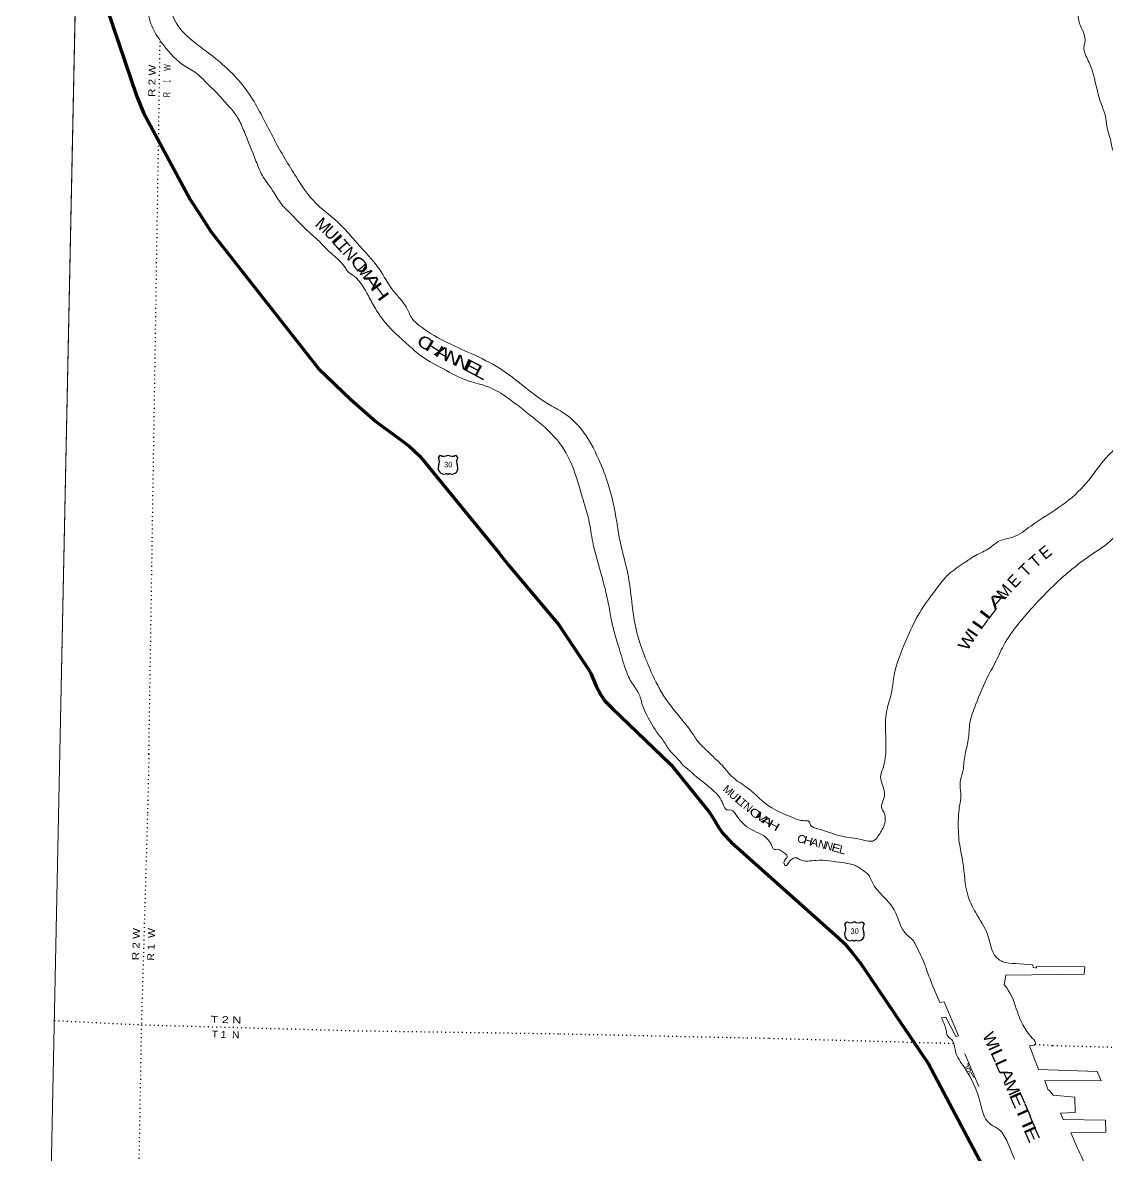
# Model space of a CAD drawing. Header units: feet. Extents: x -481249 to -254670, y -730376 to -544252.
# Drawn here: x -481249 to -453904, y -691348 to -662794 of the extents above; entities that cross this region are included whole.
import ezdxf
from ezdxf.enums import TextEntityAlignment as Align

# ---------------------------------------------------------------- set-up
doc = ezdxf.new("R2010")
doc.units = ezdxf.units.FT
doc.header["$LTSCALE"] = 70
doc.linetypes.add('DOTTED', pattern=[1.5, 0.3, -1.2])
for name, color, linetype, lineweight in [('16', 7, 'Continuous', 25), ('20', 7, 'Continuous', 70), ('39', 7, 'Continuous', 13), ('4', 7, 'Continuous', 13), ('41', 7, 'Continuous', 13), ('6', 7, 'DOTTED', 25)]:
    doc.layers.add(name, color=color, linetype=linetype, lineweight=lineweight)

msp = doc.modelspace()

# ---------------------------------------------------------------- linework, layer by layer
at = {"layer": '16'}
for p, q in [((-470758.94, -673768.67), (-470707.63, -673709.91)), ((-470515.87, -673703.94), (-470516.15, -673704.14)), ((-470323.78, -673709.82), (-470272.39, -673768.67)), ((-460504.57, -685540.13), (-460453.26, -685481.37)), ((-460261.5, -685475.4), (-460261.78, -685475.6)), ((-460069.41, -685481.28), (-460018.02, -685540.13))]:
    msp.add_line(p, q, dxfattribs=at)
for centre, radius, start, end in [((-470951.92, -673879.3), 222.05, 332.97043, 29.75871), ((-470616.55, -673552.25), 182.07, 239.97227, 303.45418), ((-470414.77, -673552.75), 181.52, 236.33975, 300.08743), ((-470414.78, -673552.25), 182.07, 236.54582, 236.59441), ((-470079.42, -673879.3), 222.05, 150.24129, 207.02957), ((-470612.73, -674034.2), 151.42, 159.09177, 283.81923), ((-470418.61, -674034.2), 151.42, 256.18077, 20.90823), ((-460697.55, -685650.76), 222.05, 332.97043, 29.75871), ((-460362.18, -685323.71), 182.07, 239.97227, 303.45418), ((-460160.4, -685324.21), 181.52, 236.33975, 300.08743), ((-460160.41, -685323.71), 182.07, 236.54582, 236.59441), ((-459825.05, -685650.76), 222.05, 150.24129, 207.02957), ((-460358.36, -685805.66), 151.42, 159.09177, 283.81923), ((-460164.24, -685805.66), 151.42, 256.18077, 20.90823)]:
    msp.add_arc(centre, radius, start, end, dxfattribs=at)
for centre, major_axis, start_param, end_param in [((-470557.39, -674233.02), (-19.56, 51.67), 4.95877769, 6.28318531), ((-470473.94, -674233.02), (19.56, 51.67), 0, 1.32637542), ((-460303.02, -686004.48), (-19.56, 51.67), 4.95877769, 6.28318531), ((-460219.57, -686004.48), (19.56, 51.67), 0, 1.32637542)]:
    msp.add_ellipse(centre, major_axis=major_axis, ratio=0.929097, start_param=start_param, end_param=end_param, dxfattribs=at)
at = {"layer": '20'}
for points in [[(-479127.27, -662425.14), (-478368.38, -664661.75), (-478197.85, -665067.69), (-477022.82, -667252.27), (-476778.51, -667630.35), (-476502.8, -668063.22), (-473781.34, -671520.91), (-472969.78, -672304.24), (-472339.77, -672860.92), (-472136.86, -673007.52), (-471836.18, -673228.7), (-471500.13, -673476.43), (-471394.01, -673573.75), (-471222.94, -673734.73), (-469236.49, -676173.78), (-468985.51, -676490.22), (-467720.21, -677986.86), (-466977.67, -679093.51), (-466908.21, -679211.77), (-466776.08, -679532.27), (-466656.45, -679757.17), (-466563.32, -679893.03), (-466371.97, -680090.52), (-464891.33, -681514.95)], [(-464891.33, -681514.95), (-463914.8, -682722.41), (-463849.9, -682821.52), (-463670.9, -683120.19), (-463570.28, -683263), (-463372.27, -683472.53), (-460664.87, -685885.6), (-460514.65, -686028.45), (-460332.83, -686235.29), (-460107.44, -686524.41), (-458389.08, -689060.47), (-455832.74, -693891.12), (-455729.84, -694059.02), (-455614.29, -694210.2), (-455338, -694498.67), (-454337.45, -695362.58)]]:
    msp.add_lwpolyline(points, dxfattribs=at)
at = {"layer": '39'}
for p, q in [((-457471.67, -688813.47), (-457121.05, -689638.58)), ((-456397.12, -691042.7), (-456225.82, -691471.67))]:
    msp.add_line(p, q, dxfattribs=at)
for points in [[(-456201.53, -686533.77), (-455756.55, -686565.23), (-455755.32, -686629.38), (-455703.82, -686637.46), (-455669.17, -686638.44), (-455664.82, -686610.44), (-454449.18, -686619.19), (-454465.4, -686797.36), (-456443.86, -686827.44), (-456481.62, -687068.39)], [(-458105.38, -687516.72), (-457999.24, -687495.59), (-457634.21, -688360.17), (-457706.62, -688375.33), (-457951.37, -687883.35), (-458065.98, -687904)], [(-455725.16, -688591.79), (-455843.78, -688612.4), (-455614.36, -689210.41), (-454132.34, -689254.47), (-454034.99, -689496.15), (-455453.17, -689480.93), (-455375.92, -689726.37), (-455343.8, -689724.75), (-455249.09, -689854.17), (-454702.02, -689904.91), (-454688.01, -690294.98), (-455064.07, -690309.35), (-454991.81, -690470.56), (-453928.72, -690485.48), (-453920.36, -690786.2), (-454799.31, -690805.58)], [(-457485.78, -689160.66), (-457383.2, -689122.72), (-457403.95, -689060.44), (-457371.81, -689048.46)], [(-457462.77, -689202.11), (-457361.35, -689164.25), (-457328.58, -689241.84), (-457421.07, -689276.15)], [(-457399.1, -689314.76), (-457313.29, -689284.45), (-457259.78, -689400.83), (-457227.44, -689388.2)]]:
    msp.add_lwpolyline(points, dxfattribs=at)
for points in [[(-463591.45, -681535.65), (-463969.88, -681176.4), (-464258.92, -680862.88), (-464335.52, -680742.97), (-464628.71, -680363.48), (-465121.79, -679698.94), (-465463.97, -678998.77), (-465676.24, -678441.97), (-465867.82, -677502.61), (-465965.34, -676773.46), (-466183.04, -675839.35), (-466260.42, -675390.15), (-466473.68, -674440.2), (-466710.3, -673824.84), (-467163.92, -673035.7), (-467651.66, -672608.78), (-467893.73, -672474.2), (-469218.03, -671514.68), (-470623.76, -670822.25), (-471242.48, -670433.52), (-471421.48, -670258.82), (-471554.08, -669997.63), (-471721.47, -669765.39), (-471913, -669538.45), (-472248.1, -669014.08), (-472811.31, -668355.54), (-473202.79, -667917.38), (-473928.16, -667268.2), (-474341.87, -666695.71), (-474906.58, -665733.79), (-475448.03, -664726.64), (-475711.43, -664353.98), (-476546.95, -663569.97), (-477474.36, -662569.82), (-477507.6, -662257.57), (-477355.72, -661687.16), (-477090.92, -660938.35), (-477071.32, -660809.2), (-476975.15, -660301.06), (-476849.43, -659594.21), (-476816.51, -659417.54), (-476828.8, -659285.49), (-476872.46, -658917.06), (-477033.89, -657900.74), (-477235.53, -657392.13), (-477380.29, -656494.02), (-477463.24, -655601.64), (-477469.84, -654909), (-477352.53, -654359.56), (-477082.02, -653263.69), (-476980.04, -652548.18), (-476825.28, -651945.92), (-476831.67, -651317.14), (-476890.96, -650936.3), (-477212, -649195.05), (-477212.55, -648785.94), (-477058.44, -648135.77), (-476832.15, -647477.67), (-476512.77, -646778.31), (-476018.18, -646032.03), (-475704.6, -645540.04), (-475335.86, -644933.87), (-475015.26, -644262.48), (-474631.21, -643323.49), (-474365.54, -642686.47), (-473951.04, -642159.43), (-473475.77, -641817.7), (-472590.24, -641457.68), (-471529.44, -641262.28), (-471051.22, -641172.08), (-470580.13, -640979.9), (-470152.47, -640696.69), (-469825.92, -640312.83), (-469614.3, -639750.1), (-469512, -639094.47), (-469645.95, -638238.56), (-469670.18, -637818.81), (-469517.27, -637354.19), (-469261.39, -637209.79), (-468534.57, -637092.71), (-468106.13, -637138.79), (-467710.52, -637144.03), (-466801.03, -637141.9), (-466242.03, -637022.06), (-465818.62, -636605.02), (-465680.73, -636106.06), (-465677.47, -635847.9)], [(-454807.42, -655098.96), (-454580.57, -655063.49), (-454222.56, -654983.85), (-454164.48, -654979.51), (-454152.56, -655053.68), (-454200.04, -655321.74), (-454246.7, -655703.56), (-454307.73, -656098.95), (-454383.91, -656463.97), (-454482.67, -656922.14), (-454506.34, -657125.02), (-454700.18, -658195.12), (-454773.69, -658536.27), (-454756.95, -658937.86), (-454694.69, -659570.22), (-454759.17, -660017.39), (-454783.08, -660300.08), (-454739.08, -660941.9), (-454682.45, -661703.82), (-454628.68, -662353.9), (-454585.32, -662804.13), (-454463.54, -663094.95), (-454442.04, -663255.2), (-454471.81, -663461.9), (-454437.43, -663590.59), (-454286.98, -663928.11), (-454206.75, -664203.78), (-454005.1, -664925.91), (-453925.64, -665157.65), (-453892.34, -665396.07), (-453831.02, -665633.28), (-453780.84, -665840.25), (-453743.42, -666002.95), (-453679.04, -666130.5), (-453469.13, -666914.72), (-453177.29, -667771.11), (-453054.63, -668101.87), (-452693.19, -668756.69), (-452520.1, -669070.91), (-452470.49, -669297.81), (-452417.97, -669421.03), (-452345.19, -669463.01), (-452255, -669525.43), (-452198.71, -669656.74), (-452188.7, -669870.55), (-452164.38, -670072.79), (-452165.9, -670198.47), (-452116.45, -670431.36), (-452185.52, -670756.67), (-452251.72, -670836.61), (-452374.88, -670881.01), (-452480.54, -671085.55), (-452563.34, -671258.81), (-452654.27, -671294.15), (-452737.01, -671393.57), (-452793.79, -671565.57), (-452910.65, -672099.06), (-453052.76, -672320.53), (-453237.22, -672626.6), (-453361.27, -672988.27), (-453531.94, -673159.04), (-453646.89, -673481.05), (-453830.66, -673691.36), (-454414.56, -674415.15), (-455009.42, -674959.02), (-455811.92, -675495.01), (-456267.49, -675775.43), (-456597.92, -675869.83), (-456854.92, -676054.11), (-457207.9, -676239.66), (-457488.81, -676421.27), (-457880.69, -676711.48), (-458207.34, -677099.33), (-458615.13, -677672.46), (-458903.38, -678258.96), (-459275.52, -679343.96), (-459318.57, -679668.02), (-459439.03, -680115.6), (-459476.23, -680659.33), (-459468.1, -681154.46), (-459493.44, -681417.15), (-459543.76, -681618.43)], [(-478336.15, -657510.58), (-478245.02, -657610.94), (-478116.32, -657654.51), (-478005.02, -657605.78), (-477933.74, -657629.75), (-477872.13, -657785.16), (-477788.91, -658096.83), (-477704.18, -658354.67), (-477596.05, -658633.12), (-477556.95, -659021.37), (-477535.19, -659315.33), (-477525.2, -659600.98), (-477521.08, -659882.47), (-477559.22, -660388.26), (-477792.94, -661026.2), (-477899.67, -661340.46), (-478008.95, -661602.77), (-478023.49, -661979.52), (-478076.6, -662448.97), (-477990.68, -662878.45), (-477757.96, -663276.19), (-477204.51, -663854.64), (-476870.69, -664067.65), (-476689.41, -664232.44), (-476296.65, -664624.74), (-476027.19, -664923.73), (-475824.8, -665190.89), (-475662.53, -665534.74), (-475361.74, -666285.62), (-475203.8, -666641.32), (-474906.41, -667084.79), (-474679.95, -667420.48), (-474567.18, -667533.44), (-474022.88, -668081.7), (-473775.21, -668302.25), (-473528.49, -668556.7), (-473122.02, -668959.36), (-473058.74, -669054.94), (-472886.73, -669193.53), (-472524.77, -669686.72), (-472340.3, -670023.22), (-472184.84, -670253.13), (-471486.94, -670955.41), (-471160.79, -671228.07), (-470633.53, -671528.4), (-470022.28, -671827.11), (-469584.08, -671953.29), (-468964.02, -672294.17), (-468623.6, -672557.26), (-467980.99, -673092.34), (-467655.51, -673460.78), (-467269.08, -674293.91), (-467130.08, -674754.84), (-466966.35, -675332.21), (-466862.48, -675905.88), (-466667.54, -676653.76), (-466607.5, -676865), (-466507.09, -677276.94), (-466421.12, -677704.43), (-466352.83, -678049.6), (-466219.81, -678510.36), (-466060.63, -679035.72), (-465916.55, -679387.03), (-465692.71, -679744.6), (-465601, -680038.56), (-465529.74, -680206.21), (-465251.38, -680687.05), (-465051.15, -680960.14), (-464889.8, -681194.21), (-464790.63, -681292.81), (-464597.36, -681515.75)], [(-457515.35, -681657.13), (-457470.23, -681257.04), (-457388.06, -680892.18), (-457348.22, -680468.26), (-457203.41, -680007.4), (-456872.25, -679244.52), (-456748.06, -679020.55), (-456527.41, -678563.84), (-455814.87, -677600.24), (-455361.66, -677118.2), (-454489.11, -676364.69), (-454199.65, -676163.37), (-453607.57, -675647.35), (-453511.97, -675516.36), (-453408.1, -675447.47), (-453176.19, -675302.39), (-452861.21, -675117.75), (-452748.7, -675097), (-452615.35, -675188.59), (-452260.85, -675519.93), (-451701.33, -675952.87), (-451561.34, -676164.38), (-451453.8, -676321.09), (-451385.47, -676450.75), (-451319.04, -676648.2), (-451114.63, -677128.94), (-451037.6, -677304.74), (-450975.99, -677460.14), (-450861.24, -677645), (-450650.46, -678183.79), (-450497.21, -678706.98), (-450407.34, -679066.74), (-450408.64, -679256.28), (-450447.53, -679574.47), (-450534.64, -679973.1), (-450602.58, -680186.69), (-450710.96, -680417.1), (-450793.91, -680809.87), (-450807.8, -681306.37), (-450765.13, -681567), (-450739.68, -681657.52), (-450714.99, -681792.08)], [(-464597.36, -681515.75), (-464111.72, -681928.38), (-463871.36, -682123.7), (-463600.55, -682453.66), (-463547.89, -682576.56), (-463488.62, -682651.43), (-463374.38, -682660.83), (-463217.88, -682823.07), (-462795.01, -683186.94), (-462365.79, -683522.84), (-462279.12, -683654.16), (-462212.86, -683648.95), (-462097.13, -683700.46), (-461954.3, -683832.46), (-462038.4, -683983.76), (-461991.29, -684068.5), (-461924.17, -683993.16), (-461814.5, -683884.27), (-461736, -683863.17), (-461648.23, -683904.32), (-461227.24, -683929.48), (-460565.92, -683987.62), (-460235.81, -684061.77), (-460008.9, -684208.82), (-459909.61, -684292.2), (-459805.7, -684489.87), (-459258.46, -685181.93), (-458929.19, -685817.23), (-458794.16, -685931.1), (-458721.47, -686056.24), (-458500.41, -686517.87), (-458448, -686660.8), (-458308.2, -687041.28), (-458105.35, -687514.72)], [(-463591.45, -681535.65), (-463332.14, -681831.63), (-462966.3, -682100.62), (-462346.57, -682607.18), (-461839.87, -682841.81), (-461521.96, -682929.84), (-461409.83, -682947.24), (-461366.83, -683039.95), (-461193.39, -683130.24), (-460621.82, -683309.54), (-460163.38, -683389.26), (-459951.32, -683437.93), (-459796.9, -683441.81), (-459624.12, -683257.53), (-459538.06, -683110.27), (-459493.92, -682782.12), (-459523.12, -682709.62), (-459572.22, -682622.85), (-459502.1, -682303.04), (-459572.3, -681973.51), (-459598, -681778.79), (-459543.76, -681618.43)], [(-457515.35, -681657.13), (-457595.07, -682043.62), (-457573.96, -682286.38), (-457607.36, -682556.53), (-457640.59, -682976.99), (-457605.38, -683542.59), (-457524.54, -683986.48), (-457402.2, -684809.66), (-457208.87, -685240.9), (-456891.05, -685827.96), (-456671.2, -686387.78), (-456519.93, -686485.82), (-456201.53, -686533.77)], [(-456481.63, -687068.38), (-456419.67, -687146.39), (-455773.15, -688414.85), (-455692.89, -688559.65), (-455725.16, -688591.79)], [(-458065.98, -687904), (-457978.17, -688105.48), (-457939.86, -688254.25), (-457905.15, -688368.91), (-457796.06, -688470.44), (-457715.04, -688735.97), (-457487.48, -689157.6), (-457236.2, -689607.57), (-457069.75, -690104.62), (-457044.97, -690211.14), (-456856.69, -690564.15), (-456607.9, -690725.49), (-456397.12, -691042.7)], [(-454799.31, -690805.58), (-454543.62, -691387.89), (-454318.53, -691847.56)]]:
    msp.add_spline(points, degree=3, dxfattribs=at)
at = {"layer": '4'}
msp.add_line((-480307.54, -681201.94), (-477481.62, -544260.22), dxfattribs=at)
msp.add_lwpolyline([(-477481.62, -544260.22), (-445653.6, -544895.12), (-413824.72, -545486.23), (-381995.06, -546033.57), (-350164.67, -546537.13), (-318333.63, -546996.89), (-286501.98, -547412.88), (-254669.8, -547785.08), (-256679.15, -730375.58), (-288762.49, -730000.45), (-320845.3, -729581.19), (-352927.49, -729117.79), (-385009.01, -728610.26), (-417089.81, -728058.61), (-449169.81, -727462.83), (-481249.23, -726835.88)], close=True, dxfattribs=at)
at = {"layer": '6'}
msp.add_line((-478062.89, -681248.14), (-477779.48, -663248.06), dxfattribs=at)
for points in [[(-478062.89, -681248.14), (-478099.16, -682780.58), (-478254.23, -688077.63), (-478348.32, -693309.28), (-478456.52, -698546.77), (-478555.44, -703846.5), (-478595.81, -705998.45), (-478655.57, -709244.42), (-478760.1, -714345.68), (-478872.87, -719629.21), (-479018.05, -726881.41)], [(-480447.23, -687971.36), (-478254.23, -688077.63), (-472895.56, -688226.89), (-467696.5, -688304.08), (-462405.61, -688418.45), (-457770.74, -688544.6)], [(-455704.49, -688571.2), (-455255.81, -688599.5), (-449343.54, -688757.5), (-448426.46, -688866.87)]]:
    msp.add_lwpolyline(points, dxfattribs=at)

# ---------------------------------------------------------------- texts
at = {"layer": '16'}
for p in [(-470509.32, -674014.45), (-460254.95, -685785.91)]:
    msp.add_text('30', height=140, dxfattribs=at).set_placement(p, align=Align.CENTER)
at = {"layer": '41'}
for s, height, rotation, p in [('M', 300.4, 317.952, (-473765.06, -668016.15)), ('U', 300.4, 314.462, (-473567.95, -668206.34)), ('T', 300.4, 311.495, (-473278.22, -668527.33)), ('N', 300.4, 310.99, (-473101.02, -668718.36)), ('M', 300.4, 310.087, (-472734.2, -669156.69)), ('M', 200, 319.306, (-463514.75, -682233.5)), ('U', 200, 319.306, (-463371.29, -682361.83)), ('T', 200, 319.306, (-463142.51, -682558.58)), ('N', 200, 319.306, (-463009.08, -682666.5)), ('W', 300.4, 294.074, (-456960.11, -688519.65))]:
    msp.add_text(s, height=height, rotation=rotation, dxfattribs=at).set_placement(p, align=Align.CENTER)
for s, height, rotation, width, p in [('L', 300.4, 312.064, 2, (-473348.83, -668447.32)), ('O', 300.4, 310.99, 1.5, (-472855.32, -668999.76)), ('A', 300.4, 305.352, 1.6, (-472539.07, -669405.44)), ('H', 300.4, 306.09, 1.65, (-472356.24, -669669.38)), ('C', 300.4, 328.481, 1.35, (-471167.11, -671001.12)), ('H', 300.4, 328.481, 1.55, (-470933.23, -671144.55)), ('A', 300.4, 331.531, 1.4, (-470717.63, -671255.85)), ('N', 300.4, 333.594, 1.3, (-470459.59, -671390.13)), ('N', 300.4, 334.382, 1.3, (-470219.64, -671504.23)), ('E', 300.4, 332.481, 1.55, (-469963.44, -671635.29)), ('L', 300.4, 332.481, 1.45, (-469745.76, -671753.32)), ('L', 200, 319.306, 1.9, (-463201.61, -682507.75)), ('O', 200, 320.915, 1.45, (-462821.45, -682822.9)), ('M', 200, 324.666, 1.4, (-462661.75, -682928.47)), ('A', 200, 326.479, 1.55, (-462519.41, -683029.92)), ('H', 200, 329.709, 1.5, (-462343.4, -683133.88)), ('C', 200, 339.929, 1.1, (-461629.49, -683482.57)), ('H', 200, 343.765, 1.2, (-461454.04, -683532.5)), ('A', 200, 345.532, 1.1, (-461287.7, -683576.48)), ('N', 200, 345.532, 1.05, (-461095.27, -683623.73)), ('N', 200, 345.532, 1.05, (-460930.18, -683664.21)), ('E', 200, 345.718, 1.25, (-460746.14, -683715.37)), ('L', 200, 345.718, 1.1, (-460585.71, -683761.69)), ('I', 300.4, 294.074, 1.05, (-456870.84, -688709.65)), ('L', 300.4, 294.074, 1.35, (-456777.09, -688904.52)), ('L', 300.4, 294.074, 1.35, (-456668.43, -689155.69)), ('A', 300.4, 294.074, 1.3, (-456547.67, -689415.37)), ('M', 300.4, 294.074, 1.15, (-456418.28, -689722.69)), ('E', 300.4, 294.074, 1.5, (-456283.62, -690034.1)), ('T', 300.4, 294.074, 1.55, (-456145.04, -690352.21)), ('T', 300.4, 294.074, 1.55, (-456024.39, -690650.76)), ('E', 300.4, 294.074, 1.5, (-455920.77, -690903.31))]:
    msp.add_text(s, height=height, rotation=rotation, dxfattribs=dict(at, width=width)).set_placement(p, align=Align.CENTER)
for s, rotation, p in [('E', 38.903, (-455454.55, -676358.69)), ('T', 44.024, (-455939.14, -676794.91)), ('T', 41.033, (-455694.26, -676570.3)), ('E', 46.431, (-456216.48, -677080.37)), ('M', 48.424, (-456482.41, -677376.49))]:
    msp.add_text(s, height=300.4, rotation=rotation, dxfattribs=at).set_placement(p)
for s, rotation, width, p in [('A', 50.024, 1.75, (-456707.8, -677645.32)), ('L', 53.035, 1.8, (-456896.36, -677895.11)), ('L', 54.711, 1.7, (-457079.49, -678148.79)), ('W', 58.428, 1.15, (-457413.47, -678666.76)), ('I', 56.024, 1.4, (-457201.53, -678329.89))]:
    msp.add_text(s, height=300.4, rotation=rotation, dxfattribs=dict(at, width=width)).set_placement(p)
at = {"layer": '6'}
for s, rotation, width, p in [('R 2 W', 89.098, 1.25, (-477903.68, -664668.95)), ('W', 89.098, 0.6, (-477516.77, -664010.99)), ('1', 89.098, 0.45, (-477521.37, -664309.5)), ('R', 89.098, 0.7, (-477527.22, -664681.12)), ('R 2 W', 88.323, 1.25, (-478311.31, -686452.11)), ('R 1  W', 88.323, 1.15, (-477931.83, -686462.58)), ('T 2 N', 358.404, 1.35, (-476506.33, -688025.96)), ('T 1  N', 358.404, 1.1, (-476482.09, -688401.53))]:
    msp.add_text(s, height=175, rotation=rotation, dxfattribs=dict(at, width=width)).set_placement(p)

doc.saveas('drawing.dxf')
